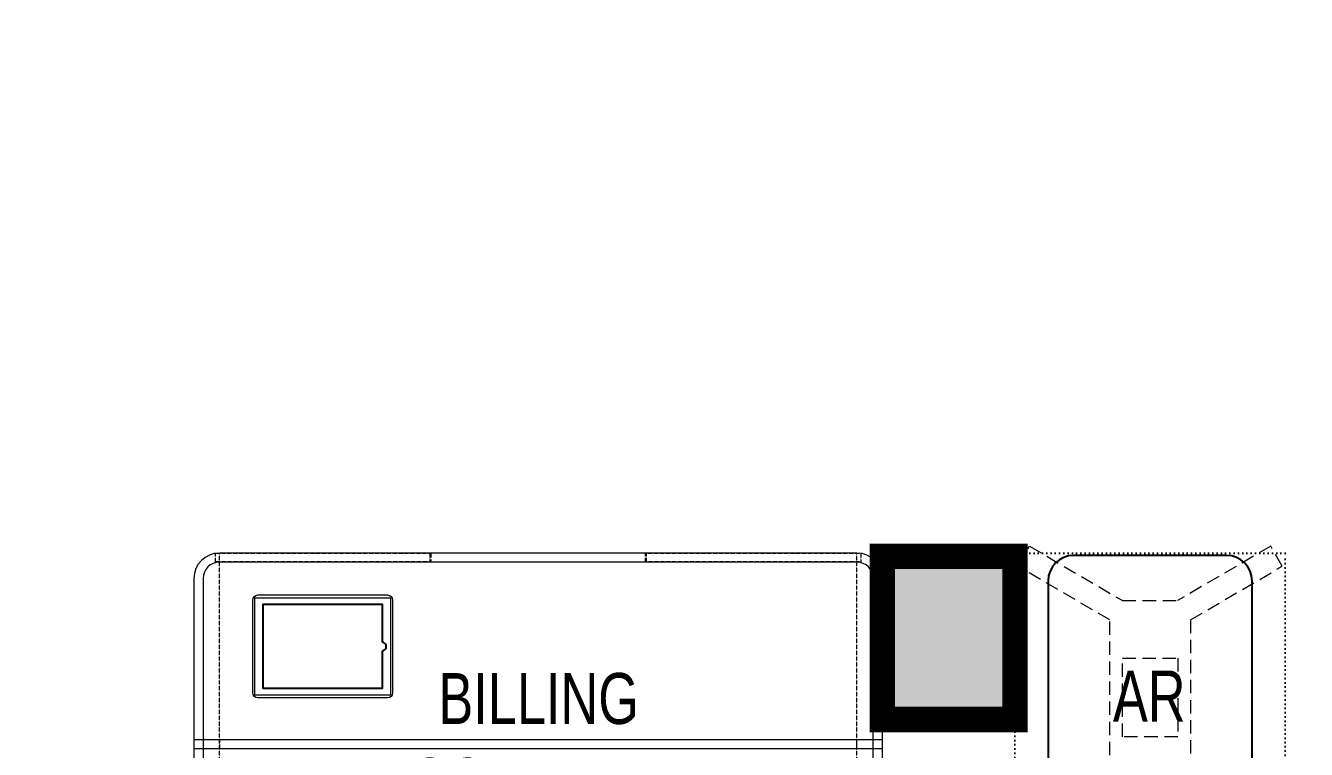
# Model space of a CAD drawing. Header units: feet. Extents: x 9680564 to 9687493, y -6782529 to -6768267.
# Drawn here: x 9682314 to 9684825, y -6775598 to -6774178 of the extents above; entities that cross this region are included whole.
import ezdxf

# ---------------------------------------------------------------- set-up
doc = ezdxf.new("R2010")
doc.units = ezdxf.units.FT
doc.header["$LTSCALE"] = 33
doc.header["$MEASUREMENT"] = 0
for name, pattern in [('ACAD_ISO03W100', [30, 12, -18]), ('DOT', [0.25, 0, -0.25]), ('HIDDEN2', [4.7624999999999975, 3.174999999999998, -1.587499999999999]), ('HIDDENX2', [0.75, 0.5, -0.25])]:
    doc.linetypes.add(name, pattern=pattern)
for name, color, linetype, lineweight in [('A-COL', 243, 'Continuous', 9), ('column hatch', 5, 'Continuous', 0), ('LENS-DIM', 252, 'Continuous', 5), ('LENS-TEXT', 31, 'Continuous', 5), ('LK-FF&E FLOOR', 1, 'Continuous', 9), ('LK-MIRROR', 133, 'Continuous', 13), ('LN-ELEVATION-2', 103, 'Continuous', 20), ('LN-ELEVATION-4', 145, 'Continuous', 13)]:
    doc.layers.add(name, color=color, linetype=linetype, lineweight=lineweight)
doc.styles.add('LK TXT', font='GILC____.TTF', dxfattribs={"height": 100})

# ---------------------------------------------------------------- blocks, each defined once
blk = doc.blocks.new('A$C5adbc486')
at = {"layer": 'column hatch'}
h = blk.add_hatch(color=8, dxfattribs=at)
h.dxf.hatch_style = 1
h.paths.add_polyline_path([(-890.3894512746482, -1733.079416756518), (-1190.389451274648, -1733.079416756518), (-1190.389451274648, -2053.079416756518), (-890.3894512746482, -2053.079416756518)])
h.paths.add_polyline_path([(-920.3894512746483, 1756.920583243482), (-1190.389451274648, 1756.920583243482), (-1190.389451274648, 1426.920583243482), (-920.3894512746483, 1426.920583243482)])
h.paths.add_polyline_path([(-910.3894512746483, 5236.920583243482), (-1190.389451274648, 5236.920583243482), (-1190.389451274648, 4916.920583243482), (-910.3894512746483, 4916.920583243482)])
h.paths.add_polyline_path([(2364.610548725352, 5236.920583243482), (2089.610548727215, 5236.920583243482), (2089.610548727215, 4876.920583243482), (2364.610548727215, 4876.920583243482)])
h.paths.add_polyline_path([(5500.962545529008, 5236.920583243482), (4974.610548725351, 5236.920583243482), (4974.610548725351, 4947.314389341511), (5506.78558124043, 4965.591698674485)])
h.paths.add_polyline_path([(2379.610548725352, 1656.920583243482), (2089.610548725352, 1656.920583243482), (2089.610548725352, 1336.920583243482), (2379.610548725352, 1336.920583243482)])
h.paths.add_polyline_path([(2499.610548725352, -1713.079416756518), (2239.610548725352, -1713.079416756518), (2239.610548725352, -2033.079416756518), (2499.610548725352, -2033.079416756518)])
h.paths.add_polyline_path([(5644.645088389516, -1458.079416756518), (5449.610548725352, -1458.079416756518), (5449.610548725352, -2318.079416756518), (5663.101695837453, -2318.079416756518)])
h.paths.add_polyline_path([(5669.962286960334, -4968.079416756518), (5454.610548725352, -4968.079416756518), (5454.610548725352, -5798.079416756518), (5687.775059264153, -5798.079416756518)])
h.paths.add_polyline_path([(5719.97380018048, -4968.079416756518), (5669.962286960334, -4968.079416756518), (5687.775059264153, -5798.079416756518), (5737.786572484299, -5798.079416756518)])
h.paths.add_polyline_path([(2634.610548725352, -8743.079416756518), (2374.610548725351, -8743.079416756518), (2374.610548725351, -8663.079416756518), (2099.610548725352, -8663.079416756518), (2099.610548725352, -8743.079416756518), (1859.610548725352, -8743.079416756518), (1859.610548725352, -8993.079416756518), (2634.610548725352, -8993.079416756518)])
h.paths.add_polyline_path([(-600.3894512746483, -8743.079416756518), (-780.3894512746483, -8743.079416756518), (-780.3894512746483, -8693.079416756518), (-1190.389451274648, -8687.813968512228), (-1190.389451274648, -8993.079416756518), (-600.3894512746483, -8993.079416756518)])
h.paths.add_polyline_path([(-880.4398760683835, -5193.079416756518), (-1190.389451274648, -5193.079416756518), (-1190.389451274648, -5508.663899557665), (-880.4398760683835, -5508.663899557665)])
h.paths.add_polyline_path([(2474.610548725352, -5233.079416756518), (2194.610548725352, -5233.079416756518), (2194.610548725352, -5513.079416756518), (2474.610548725352, -5513.079416756518)])
at = {"layer": 'A-COL'}
blk.add_lwpolyline([(2239.610548725352, -1713.079416756518), (2499.610548725352, -1713.079416756518), (2499.610548725352, -2033.079416756518), (2239.610548725352, -2033.079416756518)], close=True, dxfattribs=at)
blk = doc.blocks.new('A$C2698d5b5')
at = {"layer": 'LENS-DIM', "color": 2}
blk.add_blockref('A$C5adbc486', (-2295.628435377031, -3187.862002560869), dxfattribs=at)
blk = doc.blocks.new('I-PAD Frame')
at = {"color": 3, "linetype": 'Continuous'}
blk.add_lwpolyline([(357868.7410323084, -232321.1361381283), (358122.7410323085, -232321.1361381283, 0.4142135623713902), (358132.7410323086, -232311.1361381283), (358132.7410323086, -232129.1361381283, 0.4142135623713902), (358122.7410323085, -232119.1361381283), (357868.7410323084, -232119.1361381283, 0.4142135623713902), (357858.7410323085, -232129.1361381283), (357858.7410323085, -232311.1361381283, 0.4142135623713902)], format="xyb", close=True, dxfattribs=at)
at = {"color": 3, "linetype": 'Continuous', "lineweight": 25}
blk.add_lwpolyline([(358113.2410323085, -232229.6755301424), (358113.2410323085, -232302.1361381283), (357878.2410323086, -232302.1361381283), (357878.2410323086, -232138.1361381283), (358113.2410323085, -232138.1361381283), (358113.2410323085, -232210.5967461141, 0.3275382217372251), (358114.6410323081, -232212.5046245168, -0.733799385757267), (358114.6410323086, -232227.7676517396, 0.3275382217372252)], format="xyb", close=True, dxfattribs=at)
blk = doc.blocks.new('Billing Counter-1350')
at = {"color": 5, "linetype": 'HIDDENX2', "ltscale": 0.025}
for p, q in [((-624.9999978118576, -374.9978339364752), (-625.0000002956949, 375)), ((624.9999976539984, -374.9978339364752), (625.0000001378357, 375))]:
    blk.add_line(p, q, dxfattribs=at)
at = {"color": 0, "linetype": 'Continuous'}
for p, q in [((625, 375), (-625, 375)), ((675, -325), (675, 325)), ((-625, -375), (625, -375))]:
    blk.add_line(p, q, dxfattribs=at)
at = {"color": 2, "linetype": 'Continuous'}
blk.add_line((624, -375), (624.9999976539984, -374.9978339364752), dxfattribs=at)
at = {"color": 2, "linetype": 'HIDDENX2', "ltscale": 0.025}
for points in [[(-632.999998427229, 375), (-212.4115580061916, 375), (-212.4115580851212, 358), (-632.9999985061586, 358)], [(210.3333326776046, 375), (-210.2551077436656, 375), (-210.255107664736, 358), (210.3333327565342, 358)], [(212.3333327565342, 375), (632.9217731775716, 375), (632.921773098642, 358), (212.3333326776046, 358)], [(-632.999998427229, -375), (-212.4115580061916, -375), (-212.4115580851212, -358), (-632.9999985061586, -358)], [(210.3333326776046, -375), (-210.2551077436656, -375), (-210.255107664736, -358), (210.3333327563014, -358)], [(212.3333327563014, -375), (632.9217731775716, -375), (632.921773098642, -358), (212.3333326776046, -358)]]:
    blk.add_lwpolyline(points, close=True, dxfattribs=at)
at = {"color": 5, "linetype": 'Continuous'}
for points in [[(-555.9166655030566, 97.25000000000001), (-288.9166655030567, 97.25000000000001), (-288.9166655030567, 286.25), (-555.9166655030566, 286.25)], [(555.9166655030566, -97.25000000000001), (288.9166655030567, -97.25000000000001), (288.9166655030567, -286.25), (555.9166655030566, -286.25)]]:
    blk.add_lwpolyline(points, close=True, dxfattribs=at)
at = {"color": 5, "linetype": 'HIDDENX2', "ltscale": 0.025}
blk.add_lwpolyline([(625, 8.5), (-625, 8.5), (-625, -8.5), (625, -8.5)], close=True, dxfattribs=at)
at = {"color": 0, "linetype": 'Continuous'}
for centre, radius, start, end in [((-625, 325), 50.0000000000291, 90, 180), ((624.9999999997672, 325), 50.00000000005822, 0, 90), ((624.9999999997672, -325), 50.0000000000291, 270, 0)]:
    blk.add_arc(centre, radius, start, end, dxfattribs=at)
at = {"layer": 'LN-ELEVATION-2'}
blk.add_line((-675, 325), (-675, -325), dxfattribs=at)
for points in [[(625, 375), (-625, 375, 0.4142135623725836), (-675, 325), (-675, -325, 0.4142135623725836), (-625, -375), (625, -375, 0.4142135623725837), (675, -325), (675, 325, 0.4142135623725836)], [(625, 357), (-625, 357, 0.4142135623730951), (-657, 325), (-657, -325, 0.4142135623730951), (-625, -357), (625, -357, 0.4142135623730951), (657, -325), (657, 325, 0.4142135623730951)]]:
    blk.add_lwpolyline(points, format="xyb", close=True, dxfattribs=at)
blk.add_lwpolyline([(-675, -8.5), (675, -8.5), (675, 8.5), (-675, 8.5)], close=True, dxfattribs=at)
blk.add_arc((-625, -325), 50.00000000005822, 180, 270, dxfattribs=at)
at = {"color": 2, "linetype": 'Continuous', "xscale": -1, "rotation": 180}
blk.add_blockref('I-PAD Frame', (-358418.1576978308, -232028.3861380983), dxfattribs=at)
at = {"color": 2, "linetype": 'Continuous', "xscale": -1}
blk.add_blockref('I-PAD Frame', (358418.1576978117, 232028.3861381281), dxfattribs=at)
at = {"layer": 'LENS-TEXT', "color": 0, "linetype": 'Continuous', "ltscale": 3, "insert": (0.983410338871181, 5.633732088841497), "char_height": 100, "attachment_point": 5, "style": 'LK TXT'}
blk.add_mtext_dynamic_manual_height_columns('BILLING COUNTER', width=353.0555573365615, gutter_width=0.5, heights=[0], dxfattribs=at)
blk = doc.blocks.new('AR')
at = {"layer": 'LN-ELEVATION-2', "linetype": 'DOT', "lineweight": 25}
blk.add_lwpolyline([(0, 13.41378593863919), (530, 13.41378593863919), (530, 593.4137859386392), (0, 593.4137859386392)], close=True, dxfattribs=at)
at = {"layer": 'LN-ELEVATION-2', "lineweight": 25}
blk.add_lwpolyline([(465, 68.22063546301797), (465, 538.2206354630179, 0.4142135623730951), (415, 588.2206354630177), (115, 588.2206354630177, 0.4142135623730951), (65, 538.2206354630179), (65, 68.22063546301797, 0.4142135623730951), (115, 18.22063546301797), (415, 18.22063546301797, 0.4142135623730951)], format="xyb", close=True, dxfattribs=at)
at = {"layer": 'LN-ELEVATION-4', "linetype": 'HIDDEN2', "ltscale": 0.25}
for points in [[(185.8456009030342, 448.8780772723258), (5.888936847448348, 554.0078910568263), (28.48512306064368, 593.350836840691), (211.0874861851335, 486.6754184374586)], [(344.154399111867, 448.8780772762837), (524.1110631600021, 554.0078910947777), (501.5148769393563, 593.3508368753828), (318.9125138223171, 486.6754184374586)], [(211.0874861851335, 486.6754184376913), (318.9125138223171, 486.6754184376913)], [(185.8456009030342, 144.472759603057), (185.8456009030342, 448.8780772723258)], [(344.154399111867, 448.8780772762837), (344.154399111867, 144.4727595990989)], [(185.8456009030342, 144.472759603057), (5.888936847448348, 39.34294581855647), (28.48512306064368, 3.46917659e-08), (211.0874861851335, 106.6754184379242)], [(344.154399111867, 144.4727595990989), (524.1110631600021, 39.34294578060508), (501.5148769393563, 0), (318.9125138223171, 106.6754184379242)], [(318.9125138223171, 106.6754184376914), (211.0874861851335, 106.6754184376914)]]:
    blk.add_lwpolyline(points, dxfattribs=at)
blk.add_lwpolyline([(210.8456009030342, 373.9866790841333), (319.154399111867, 373.9866790841333), (319.154399111867, 219.3641577917151), (210.8456009030342, 219.3641577917151)], close=True, dxfattribs=at)

msp = doc.modelspace()

# ---------------------------------------------------------------- linework, layer by layer
at = {"layer": 'LK-MIRROR', "linetype": 'ACAD_ISO03W100', "ltscale": 0.05, "const_width": 50}
msp.add_lwpolyline([(9683993.88787744, -6775218.899125244), (9684253.887877442, -6775218.899125244), (9684253.887877442, -6775538.899125244), (9683993.88787744, -6775538.899125244)], close=True, dxfattribs=at)

# ---------------------------------------------------------------- block references
at = {"layer": 'LENS-DIM', "color": 2}
msp.add_blockref('A$C2698d5b5', (9684049.905764094, -6770317.957705928), dxfattribs=at)
at = {"layer": 'LK-FF&E FLOOR', "rotation": 180}
msp.add_blockref('AR', (9684783.887877442, -6775199.11753267), dxfattribs=at)
at = {"layer": 'LK-FF&E FLOOR'}
msp.add_blockref('Billing Counter-1350', (9683318.887877442, -6775587.531318608), dxfattribs=at)

# ---------------------------------------------------------------- texts
at = {"layer": 'LENS-TEXT', "color": 0, "linetype": 'Continuous', "ltscale": 3, "insert": (9684517.230840536, -6775493.046874551), "char_height": 100, "attachment_point": 5, "style": 'LK TXT'}
msp.add_mtext_dynamic_manual_height_columns('AR', width=237.4408088319178, gutter_width=12.5, heights=[0], dxfattribs=at)

doc.saveas('drawing.dxf')
